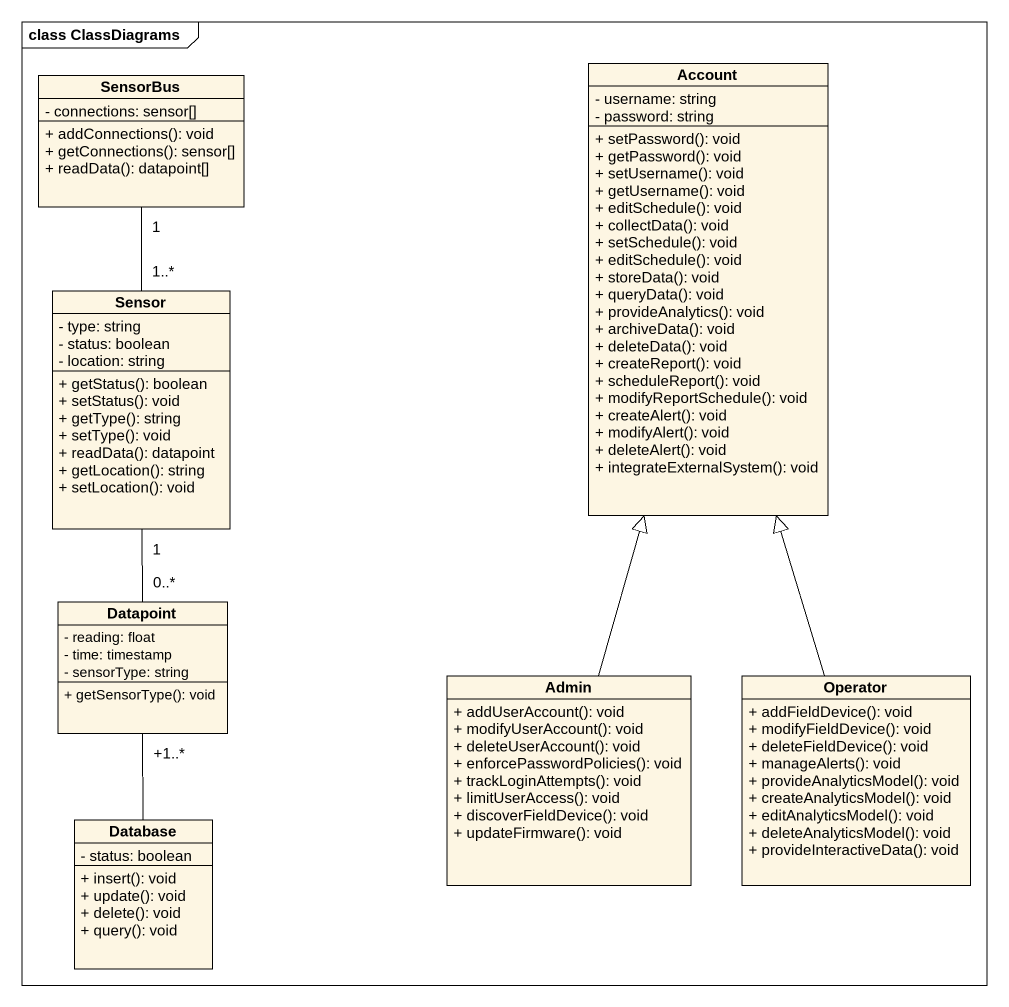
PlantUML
@startuml
mainframe class ClassDiagrams
hide circle
hide empty members
skinparam classAttributeIconSize 0
class SensorBus {
  - connections: sensor[]
  + addConnections(): void
  + getConnections(): sensor[]
  + readData(): datapoint[]
}
class Account {
  - username: string
  - password: string
  + setPassword(): void
  + getPassword(): void
  + setUsername(): void
  + getUsername(): void
  + editSchedule(): void
  + collectData(): void
  + setSchedule(): void
  + editSchedule(): void
  + storeData(): void
  + queryData(): void
  + provideAnalytics(): void
  + archiveData(): void
  + deleteData(): void
  + createReport(): void
  + scheduleReport(): void
  + modifyReportSchedule(): void
  + createAlert(): void
  + modifyAlert(): void
  + deleteAlert(): void
  + integrateExternalSystem(): void
}
class Sensor {
  - type: string
  - status: boolean
  - location: string
  + getStatus(): boolean
  + setStatus(): void
  + getType(): string
  + setType(): void
  + readData(): datapoint
  + getLocation(): string
  + setLocation(): void
}
class Datapoint {
  - reading: float
  - time: timestamp
  - sensorType: string
  + getSensorType(): void
}
class Admin {
  + addUserAccount(): void
  + modifyUserAccount(): void
  + deleteUserAccount(): void
  + enforcePasswordPolicies(): void
  + trackLoginAttempts(): void
  + limitUserAccess(): void
  + discoverFieldDevice(): void
  + updateFirmware(): void
}
class Operator {
  + addFieldDevice(): void
  + modifyFieldDevice(): void
  + deleteFieldDevice(): void
  + manageAlerts(): void
  + provideAnalyticsModel(): void
  + createAnalyticsModel(): void
  + editAnalyticsModel(): void
  + deleteAnalyticsModel(): void
  + provideInteractiveData(): void
}
class "Database" as Database_ {
  - status: boolean
  + insert(): void
  + update(): void
  + delete(): void
  + query(): void
}
SensorBus "1" -- "1..*" Sensor
Sensor "1" -- "0..*" Datapoint
Admin -up-|> Account
Operator -up-|> Account
Database_ -up- "+1..*" Datapoint
@enduml
